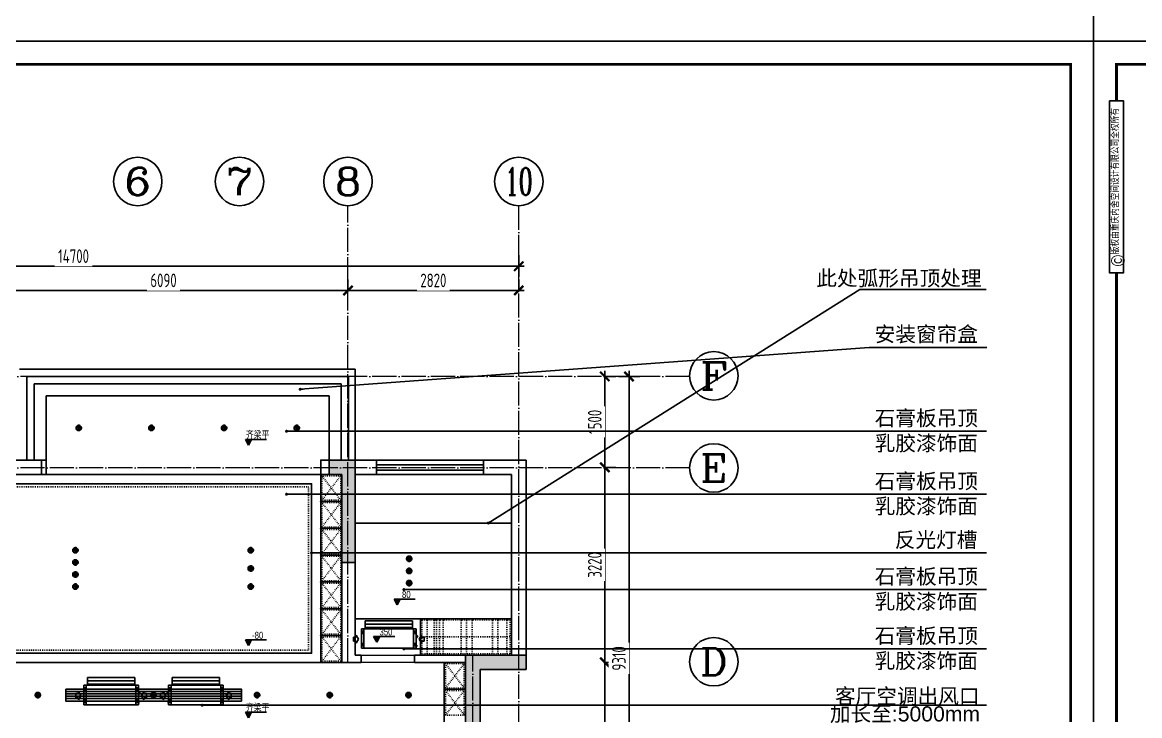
# Model space of a CAD drawing. Header units: inches. Extents: x -50945 to 250244, y -404780 to 18493.
# Drawn here: x 168992 to 187437, y -281059 to -269611 of the extents above; entities that cross this region are included whole.
import ezdxf
from ezdxf.enums import TextEntityAlignment as Align

# ---------------------------------------------------------------- set-up
doc = ezdxf.new("R2010")
doc.units = ezdxf.units.IN
doc.header["$MEASUREMENT"] = 0
doc.linetypes.add('ACAD_ISO03W100', pattern=[30, 12, -18])
doc.linetypes.add('DOTE', pattern=[2.42, 2, -0.2, 0.02, -0.2])
for name, color, linetype in [('15开关布置图-YJ', 2, 'Continuous'), ('AXIS', 1, 'Continuous'), ('AXIS_TEXT', 7, 'Continuous'), ('A图框', 7, 'Continuous'), ('D-ARCHI', 250, 'Continuous'), ('EVH 立面填充', 8, 'Continuous'), ('IBS-003-建筑窗框', 3, 'Continuous'), ('IBS-050-建筑文字标注', 50, 'Continuous'), ('IBS-182-原建筑非承重墙', 150, 'Continuous'), ('IBS-200-原建筑承重墙柱', 200, 'Continuous'), ('IBS-63-原建筑窗', 63, 'Continuous'), ('IDS-040-固定高家具', 40, 'Continuous'), ('IRC-022-天花设备', 22, 'Continuous'), ('IRC-2-天花灯具', 2, 'Continuous'), ('IRC-30-天花轮廓线', 30, 'Continuous'), ('外标注', 50, 'Continuous')]:
    doc.layers.add(name, color=color, linetype=linetype)
for name, color, linetype, lineweight in [('墙体', 9, 'Continuous', 25), ('天棚材质标注', 2, 'Continuous', 5), ('门', 65, 'Continuous', 13)]:
    doc.layers.add(name, color=color, linetype=linetype, lineweight=lineweight)
doc.styles.add('-宋体', font='', dxfattribs={"width": 0.8})
doc.styles.add('04.YBC-外标注3.0', font='', dxfattribs={"width": 0.8, "height": 3})
doc.styles.add('_TCH_AXIS', font='COMPLEX', dxfattribs={"bigfont": 'GBCBIG'})
doc.styles.add('COMPLEX', font='COMPLEX')
doc.styles.add('HBA-DIMT', font='ARCHS.SHX', dxfattribs={"width": 0.8})
doc.styles.get("Standard").update_dxf_attribs({"font": 'Arial.ttf'})
doc.styles.get('-宋体').set_extended_font_data('SimSun')
doc.styles.get('04.YBC-外标注3.0').set_extended_font_data('SimSun')
doc.dimstyles.new('HBA_40', dxfattribs={"dimscale": 50, "dimtxt": 2.5, "dimasz": 0.1, "dimexe": 2, "dimexo": 2.5, "dimgap": 0.6, "dimtad": 1, "dimdec": 0, "dimrnd": 5, "dimzin": 0, "dimtxsty": 'HBA-DIMT', "dimblk": 'HBA_DIMENSION_TICK', "dimblk1": 'HBA_DIMENSION_TICK', "dimblk2": 'HBA_DIMENSION_TICK', "dimcen": 0.125, "dimclrd": 44, "dimclre": 44, "dimclrt": 2, "dimadec": 0, "dimazin": 0, "dimtfac": 1, "dimtdec": 0, "dimtix": 1, "dimtmove": 1, "dimatfit": 3, "dimldrblk": 'HBA_Leader_Dot', "dimfxl": 0, "dimtvp": 1, "dimtfill": 1, "dimtolj": 1, "dimtzin": 0, "dimarcsym": 0})

# ---------------------------------------------------------------- blocks, each defined once
blk = doc.blocks.new('HBA_DIMENSION_TICK')
at = {"color": 0, "linetype": 'ByBlock'}
for p, q in [((-10, 0), (0, 0)), ((0, 0), (10, 0))]:
    blk.add_line(p, q, dxfattribs=at)
at = {"color": 50, "linetype": 'ByBlock'}
blk.add_solid([(-10, -7), (-7, -10), (7, 10), (10, 7)], dxfattribs=at)
blk = doc.blocks.new('*D522')
at = {"layer": 'Defpoints', "color": 0, "transparency": 16777216}
for p in [(178365, -280179), (178607, -280179), (178365, -282969)]:
    blk.add_point(p, dxfattribs=at)
at = {"layer": '外标注', "color": 44, "lineweight": -2, "transparency": 16777216}
for p, q in [((178590, -280179), (178787, -280179)), ((178607, -282960), (178607, -280188)), ((178590, -282969), (178787, -282969))]:
    blk.add_line(p, q, dxfattribs=at)
at = {"layer": '外标注', "color": 44, "lineweight": -2, "transparency": 16777216, "xscale": 9, "yscale": 9, "zscale": 9}
for p, rotation in [((178607, -280179), 90), ((178607, -282969), 270)]:
    blk.add_blockref('HBA_DIMENSION_TICK', p, dxfattribs=dict(at, rotation=rotation))
at = {"layer": '外标注', "color": 2, "transparency": 16777216, "insert": (178441, -281574), "char_height": 225, "attachment_point": 5, "rotation": 90, "style": 'HBA-DIMT', "bg_fill": 3, "box_fill_scale": 1.25, "bg_fill_color": 256, "bg_fill_true_color": 13158600, "bg_fill_transparency": 0}
blk.add_mtext('\\A1;2790', dxfattribs=at)
blk = doc.blocks.new('HBA_Leader_Dot')
at = {"color": 0, "linetype": 'ByBlock'}
blk.add_line((-5, 0), (-10, 0), dxfattribs=at)
at = {"color": 0, "linetype": 'ByBlock', "const_width": 5}
blk.add_lwpolyline([(-2.5, 0, 1), (2.5, 0, 1)], format="xyb", close=True, dxfattribs=at)
blk = doc.blocks.new('*D523')
at = {"layer": 'Defpoints', "color": 0, "transparency": 16777216}
for p in [(178365, -276959), (178607, -276959), (178365, -280179)]:
    blk.add_point(p, dxfattribs=at)
at = {"layer": '外标注', "color": 44, "lineweight": -2, "transparency": 16777216}
for p, q in [((178590, -276959), (178787, -276959)), ((178607, -280170), (178607, -276968)), ((178590, -280179), (178787, -280179))]:
    blk.add_line(p, q, dxfattribs=at)
at = {"layer": '外标注', "color": 44, "lineweight": -2, "transparency": 16777216, "xscale": 9, "yscale": 9, "zscale": 9}
for p, rotation in [((178607, -276959), 90), ((178607, -280179), 270)]:
    blk.add_blockref('HBA_DIMENSION_TICK', p, dxfattribs=dict(at, rotation=rotation))
at = {"layer": '外标注', "color": 2, "transparency": 16777216, "insert": (178441, -278569), "char_height": 225, "attachment_point": 5, "rotation": 90, "style": 'HBA-DIMT', "bg_fill": 3, "box_fill_scale": 1.25, "bg_fill_color": 256, "bg_fill_true_color": 13158600, "bg_fill_transparency": 0}
blk.add_mtext('\\A1;3220', dxfattribs=at)
blk = doc.blocks.new('*D524')
at = {"layer": 'Defpoints', "color": 0, "transparency": 16777216}
for p in [(178365, -275458), (178607, -275458), (178365, -276959)]:
    blk.add_point(p, dxfattribs=at)
at = {"layer": '外标注', "color": 44, "lineweight": -2, "transparency": 16777216}
for p, q in [((178590, -275458), (178787, -275458)), ((178607, -276950), (178607, -275467)), ((178590, -276959), (178787, -276959))]:
    blk.add_line(p, q, dxfattribs=at)
at = {"layer": '外标注', "color": 44, "lineweight": -2, "transparency": 16777216, "xscale": 9, "yscale": 9, "zscale": 9}
for p, rotation in [((178607, -275458), 90), ((178607, -276959), 270)]:
    blk.add_blockref('HBA_DIMENSION_TICK', p, dxfattribs=dict(at, rotation=rotation))
at = {"layer": '外标注', "color": 2, "transparency": 16777216, "insert": (178441, -276208), "char_height": 225, "attachment_point": 5, "rotation": 90, "style": 'HBA-DIMT', "bg_fill": 3, "box_fill_scale": 1.25, "bg_fill_color": 256, "bg_fill_true_color": 13158600, "bg_fill_transparency": 0}
blk.add_mtext('\\A1;1500', dxfattribs=at)
blk = doc.blocks.new('*D525')
at = {"layer": 'Defpoints', "color": 0, "transparency": 16777216}
for p in [(178607, -275458), (179007, -275458), (178607, -284767)]:
    blk.add_point(p, dxfattribs=at)
at = {"layer": '外标注', "color": 44, "lineweight": -2, "transparency": 16777216}
for p, q in [((178832, -275458), (179187, -275458)), ((179007, -284758), (179007, -275467)), ((178832, -284767), (179187, -284767))]:
    blk.add_line(p, q, dxfattribs=at)
at = {"layer": '外标注', "color": 44, "lineweight": -2, "transparency": 16777216, "xscale": 9, "yscale": 9, "zscale": 9}
for p, rotation in [((179007, -275458), 90), ((179007, -284767), 270)]:
    blk.add_blockref('HBA_DIMENSION_TICK', p, dxfattribs=dict(at, rotation=rotation))
at = {"layer": '外标注', "color": 2, "transparency": 16777216, "insert": (178841, -280113), "char_height": 225, "attachment_point": 5, "rotation": 90, "style": 'HBA-DIMT', "bg_fill": 3, "box_fill_scale": 1.25, "bg_fill_color": 256, "bg_fill_true_color": 13158600, "bg_fill_transparency": 0}
blk.add_mtext('\\A1;9310', dxfattribs=at)
blk = doc.blocks.new('*D528')
at = {"layer": 'Defpoints', "color": 0, "transparency": 16777216}
for p in [(174367, -274038), (168277, -274263), (174367, -274263)]:
    blk.add_point(p, dxfattribs=at)
at = {"layer": '外标注', "color": 44, "lineweight": -2, "transparency": 16777216}
for p, q in [((168277, -274038), (168277, -273858)), ((174367, -274038), (174367, -273858)), ((168286, -274038), (174358, -274038))]:
    blk.add_line(p, q, dxfattribs=at)
at = {"layer": '外标注', "color": 44, "lineweight": -2, "transparency": 16777216, "xscale": 9, "yscale": 9, "zscale": 9, "rotation": 180}
blk.add_blockref('HBA_DIMENSION_TICK', (168277, -274038), dxfattribs=at)
at = {"layer": '外标注', "color": 44, "lineweight": -2, "transparency": 16777216, "xscale": 9, "yscale": 9, "zscale": 9}
blk.add_blockref('HBA_DIMENSION_TICK', (174367, -274038), dxfattribs=at)
at = {"layer": '外标注', "color": 2, "transparency": 16777216, "insert": (171322, -273872), "char_height": 225, "attachment_point": 5, "style": 'HBA-DIMT', "bg_fill": 3, "box_fill_scale": 1.25, "bg_fill_color": 256, "bg_fill_true_color": 13158600, "bg_fill_transparency": 0}
blk.add_mtext('\\A1;6090', dxfattribs=at)
blk = doc.blocks.new('*D529')
at = {"layer": 'Defpoints', "color": 0, "transparency": 16777216}
for p in [(177187, -274038), (174367, -274263), (177187, -274263)]:
    blk.add_point(p, dxfattribs=at)
at = {"layer": '外标注', "color": 44, "lineweight": -2, "transparency": 16777216}
for p, q in [((174367, -274038), (174367, -273858)), ((177187, -274038), (177187, -273858)), ((174376, -274038), (177178, -274038))]:
    blk.add_line(p, q, dxfattribs=at)
at = {"layer": '外标注', "color": 44, "lineweight": -2, "transparency": 16777216, "xscale": 9, "yscale": 9, "zscale": 9, "rotation": 180}
blk.add_blockref('HBA_DIMENSION_TICK', (174367, -274038), dxfattribs=at)
at = {"layer": '外标注', "color": 44, "lineweight": -2, "transparency": 16777216, "xscale": 9, "yscale": 9, "zscale": 9}
blk.add_blockref('HBA_DIMENSION_TICK', (177187, -274038), dxfattribs=at)
at = {"layer": '外标注', "color": 2, "transparency": 16777216, "insert": (175777, -273872), "char_height": 225, "attachment_point": 5, "style": 'HBA-DIMT', "bg_fill": 3, "box_fill_scale": 1.25, "bg_fill_color": 256, "bg_fill_true_color": 13158600, "bg_fill_transparency": 0}
blk.add_mtext('\\A1;2820', dxfattribs=at)
blk = doc.blocks.new('*D530')
at = {"layer": 'Defpoints', "color": 0, "transparency": 16777216}
for p in [(177187, -273638), (162487, -274038), (177187, -274038)]:
    blk.add_point(p, dxfattribs=at)
at = {"layer": '外标注', "color": 44, "lineweight": -2, "transparency": 16777216}
for p, q in [((162487, -273813), (162487, -273458)), ((177187, -273813), (177187, -273458)), ((162496, -273638), (177178, -273638))]:
    blk.add_line(p, q, dxfattribs=at)
at = {"layer": '外标注', "color": 44, "lineweight": -2, "transparency": 16777216, "xscale": 9, "yscale": 9, "zscale": 9, "rotation": 180}
blk.add_blockref('HBA_DIMENSION_TICK', (162487, -273638), dxfattribs=at)
at = {"layer": '外标注', "color": 44, "lineweight": -2, "transparency": 16777216, "xscale": 9, "yscale": 9, "zscale": 9}
blk.add_blockref('HBA_DIMENSION_TICK', (177187, -273638), dxfattribs=at)
at = {"layer": '外标注', "color": 2, "transparency": 16777216, "insert": (169837, -273472), "char_height": 225, "attachment_point": 5, "style": 'HBA-DIMT', "bg_fill": 3, "box_fill_scale": 1.25, "bg_fill_color": 256, "bg_fill_true_color": 13158600, "bg_fill_transparency": 0}
blk.add_mtext('\\A1;14700', dxfattribs=at)
blk = doc.blocks.new('_AXISO')
blk.add_circle((0, 0), 0.5)
at = {"layer": 'AXIS_TEXT', "style": 'COMPLEX', "width": 1.041667}
blk.add_attdef('A', text='', height=0.56, dxfattribs=at).set_placement((-0.25, -0.28), (0.25, -0.28), align=Align.FIT)
blk = doc.blocks.new('gegeg')
at = {"layer": 'A图框'}
for points in [[(162587, -39218), (162587, -60008), (133187, -60008), (133187, -39218)], [(133431, -40125), (133643, -40125), (133643, -42755), (133431, -42755)]]:
    blk.add_lwpolyline(points, close=True, dxfattribs=at)
at = {"layer": 'A图框', "const_width": 42}
for points in [[(133537, -40125), (133537, -39568), (162237, -39568), (162237, -57908)], [(133537, -57908), (133537, -42755)]]:
    blk.add_lwpolyline(points, dxfattribs=at)
at = {"layer": 'A图框', "rotation": 90, "style": '04.YBC-外标注3.0'}
for s, insert, char_height, width, attachment_point in [('版权由重庆内舍空间设计有限公司全权所有', (133460, -42471), 105, 2420.6, 1), ('©', (133559, -42567), 210, 191.34, 5)]:
    blk.add_mtext(s, dxfattribs=dict(at, insert=insert, char_height=char_height, width=width, attachment_point=attachment_point))
blk = doc.blocks.new('A$C2C253EB8')
at = {"layer": 'IRC-2-天花灯具', "color": 250}
for p, q in [((0, 55), (110, 55)), ((55, 0), (55, 110))]:
    blk.add_line(p, q, dxfattribs=at)
at = {"layer": 'IRC-2-天花灯具', "color": 2}
blk.add_ellipse((55, 55), major_axis=(44, 0), ratio=1, start_param=1.571461413961594, end_param=7.85464672114118, dxfattribs=at)
at = {"layer": 'IRC-2-天花灯具', "color": 251}
blk.add_ellipse((55, 55), major_axis=(33, 0), ratio=1, start_param=1.570667, end_param=7.853852, dxfattribs=at)
blk = doc.blocks.new('ewrwrewqewer')
at = {"layer": 'IRC-022-天花设备'}
for p, q in [((1808539, 857245), (1808539, 857568)), ((1808539, 857268), (1808539, 857568)), ((1809439, 857568), (1808539, 857568)), ((1808552, 857514), (1808539, 857514)), ((1808552, 857514), (1808552, 857523)), ((1808566, 857493), (1808566, 857523)), ((1808579, 857245), (1808579, 857568)), ((1809399, 857568), (1809399, 857245)), ((1809412, 857493), (1809412, 857523)), ((1809426, 857514), (1809426, 857523)), ((1809426, 857514), (1809439, 857514)), ((1809439, 857568), (1809439, 857245)), ((1809439, 857541), (1809449, 857541)), ((1809439, 857515), (1809449, 857515)), ((1809449, 857541), (1809449, 857515)), ((1808406, 857418), (1808406, 857453)), ((1808406, 857453), (1808448, 857453)), ((1808406, 857383), (1808406, 857418)), ((1808448, 857383), (1808406, 857383)), ((1808448, 857453), (1808448, 857483)), ((1808448, 857483), (1808490, 857418)), ((1808490, 857418), (1808448, 857353)), ((1808448, 857353), (1808448, 857383)), ((1808552, 857501), (1808539, 857501)), ((1808552, 857493), (1808552, 857501)), ((1809426, 857501), (1809439, 857501)), ((1809426, 857493), (1809426, 857501)), ((1809439, 857390), (1809459, 857390)), ((1809439, 857385), (1809459, 857385)), ((1809439, 857365), (1809459, 857365)), ((1809439, 857360), (1809459, 857360)), ((1809459, 857390), (1809459, 857360)), ((1809459, 857390), (1809463, 857386)), ((1809459, 857360), (1809463, 857363)), ((1809463, 857386), (1809463, 857363)), ((1809530, 857483), (1809488, 857418)), ((1809488, 857418), (1809530, 857353)), ((1809530, 857453), (1809530, 857483)), ((1809572, 857453), (1809530, 857453)), ((1809530, 857353), (1809530, 857383)), ((1809530, 857383), (1809572, 857383)), ((1809572, 857418), (1809572, 857453)), ((1809572, 857383), (1809572, 857418)), ((1808552, 857311), (1808539, 857311)), ((1808552, 857298), (1808539, 857298)), ((1809439, 857245), (1808539, 857245)), ((1808552, 857320), (1808552, 857311)), ((1808552, 857298), (1808552, 857290)), ((1808566, 857320), (1808566, 857290)), ((1808599, 857225), (1808599, 857245)), ((1809379, 857225), (1808599, 857225)), ((1808599, 857225), (1808599, 857118)), ((1808599, 857169), (1809379, 857169)), ((1809379, 857225), (1809379, 857245)), ((1809379, 857225), (1809379, 857118)), ((1809412, 857320), (1809412, 857290)), ((1809426, 857320), (1809426, 857311)), ((1809426, 857311), (1809439, 857311)), ((1809426, 857298), (1809439, 857298)), ((1809426, 857298), (1809426, 857290)), ((1809379, 857118), (1808599, 857118))]:
    blk.add_line(p, q, dxfattribs=at)
for centre in [(1808629, 857235), (1808729, 857235), (1808829, 857235), (1808849, 857235), (1808948, 857235), (1809048, 857235), (1809148, 857235), (1809248, 857235), (1809348, 857235)]:
    blk.add_circle(centre, 2.35, dxfattribs=at)
for centre, start, end in [((1808559, 857523), 359.9995, 180), ((1809419, 857523), 0, 180.0005), ((1808559, 857493), 180, 0.0316), ((1808559, 857320), 359.9684, 180), ((1809419, 857493), 179.9684, 0), ((1809419, 857320), 0, 180.0316), ((1808559, 857290), 180, 0.0005), ((1809419, 857290), 179.9995, 0)]:
    blk.add_arc(centre, 6.67, start, end, dxfattribs=at)
blk = doc.blocks.new('A$C61603E42')
at = {"layer": '墙体'}
blk.add_hatch(color=256, dxfattribs=at).paths.add_polyline_path([(85, 0), (171, 157), (0, 157)])
blk.add_line((0, 157), (585, 157), dxfattribs=at)
for points in [[(0, 157), (85, 0)], [(171, 157), (85, 0)]]:
    blk.add_lwpolyline(points, dxfattribs=at)

msp = doc.modelspace()

# ---------------------------------------------------------------- hatches: boundary and pattern name
at = {"layer": 'EVH 立面填充'}
h = msp.add_hatch(color=256, dxfattribs=at)
h.dxf.hatch_style = 1
h.paths.add_polyline_path([(174267.07, -277078.62), (174267.07, -278528.62), (174487.07, -278528.62), (174487.07, -276838.62), (174057.07, -276838.62), (174057.07, -277078.62)])
h = msp.add_hatch(color=256, dxfattribs=at)
h.dxf.hatch_style = 1
h.paths.add_polyline_path([(176547.07, -280298.62), (177307.07, -280298.62), (177307.07, -280058.62), (176307.07, -280058.62), (176307.07, -283088.62), (176547.07, -283088.62)])

# ---------------------------------------------------------------- linework, layer by layer
for p in [(173917.07, -277521.48), (173917.07, -277964.33), (173917.07, -278407.19), (173917.07, -278850.05), (173917.07, -279292.9), (173917.07, -279735.76), (175957.07, -280623.62)]:
    msp.add_point(p)
at = {"layer": 'D-ARCHI', "color": 251, "linetype": 'DOTE', "lineweight": 5, "ltscale": 200}
msp.add_line((176427.07, -287586.95), (176427.07, -280058.62), dxfattribs=at)
at = {"layer": 'IBS-003-建筑窗框', "color": 251, "ltscale": 10}
for p, q in [((174487.07, -275338.38), (168947.07, -275338.38)), ((174487.07, -276838.62), (174487.07, -275338.38)), ((174257.07, -275578.38), (169187.07, -275578.38)), ((169187.07, -275578.38), (169187.07, -276838.62)), ((174257.07, -276838.62), (174257.07, -275578.38)), ((174057.07, -275778.38), (169387.07, -275778.38)), ((169387.07, -275778.38), (169387.07, -276838.62)), ((174057.07, -276838.62), (174057.07, -275778.38)), ((174837.07, -276838.62), (176607.07, -276838.62)), ((176607.07, -277078.62), (174837.07, -277078.62))]:
    msp.add_line(p, q, dxfattribs=at)
at = {"layer": 'IBS-182-原建筑非承重墙'}
for p, q in [((168797.07, -276838.62), (169307.07, -276838.62)), ((169307.07, -277078.62), (169307.07, -276838.62)), ((174487.07, -276838.62), (174837.07, -276838.62)), ((174837.07, -277078.62), (174837.07, -276838.62)), ((177307.07, -276838.62), (176607.07, -276838.62)), ((176607.07, -277078.62), (176607.07, -276838.62)), ((177307.07, -280058.62), (177307.07, -276838.62)), ((169307.07, -277078.62), (168797.07, -277078.62)), ((174837.07, -277078.62), (174487.07, -277078.62)), ((176607.07, -277078.62), (177067.07, -277078.62)), ((177067.07, -280058.62), (177067.07, -277078.62)), ((174267.07, -278528.62), (174267.07, -280178.62)), ((174487.07, -278528.62), (174487.07, -280058.62)), ((174587.07, -280058.62), (174487.07, -280058.62)), ((174587.07, -280178.62), (174587.07, -280058.62)), ((175467.07, -280178.62), (175467.07, -280058.62)), ((176307.07, -280058.62), (175467.07, -280058.62)), ((174587.07, -280178.62), (174267.07, -280178.62)), ((176307.07, -280178.62), (175467.07, -280178.62))]:
    msp.add_line(p, q, dxfattribs=at)
for points in [[(169307.07, -277078.62), (169387.07, -277078.62), (169387.07, -276838.62), (169307.07, -276838.62)], [(173917.07, -277078.62), (174057.07, -277078.62), (174057.07, -276838.62), (173917.07, -276838.62)]]:
    msp.add_lwpolyline(points, close=True, dxfattribs=at)
at = {"layer": 'IBS-200-原建筑承重墙柱', "ltscale": 0.02}
for p, q in [((174057.07, -277078.62), (174057.07, -276838.62)), ((174487.07, -276838.62), (174057.07, -276838.62)), ((174487.07, -278528.62), (174487.07, -276838.62)), ((174267.07, -277078.62), (174057.07, -277078.62)), ((174267.07, -278528.62), (174267.07, -277078.62)), ((174487.07, -278528.62), (174267.07, -278528.62)), ((176307.07, -283088.62), (176307.07, -280058.62)), ((176307.07, -280058.62), (177307.07, -280058.62)), ((177307.07, -280058.62), (177307.07, -280298.62)), ((176547.07, -283088.62), (176547.07, -280298.62)), ((176547.07, -280298.62), (177307.07, -280298.62))]:
    msp.add_line(p, q, dxfattribs=at)
at = {"layer": 'IBS-63-原建筑窗'}
for p, q in [((174377.07, -275458.38), (169067.07, -275458.38)), ((169067.07, -275458.38), (169067.07, -276838.62)), ((174377.07, -276838.62), (174377.07, -275458.38)), ((174837.07, -276918.62), (176607.07, -276918.62)), ((174837.07, -277006.2), (176607.07, -277006.2))]:
    msp.add_line(p, q, dxfattribs=at)
at = {"layer": 'IDS-040-固定高家具'}
for p, q in [((173917.07, -277078.62), (173917.07, -280178.62)), ((173917.07, -277078.62), (174267.07, -277078.62)), ((173917.07, -277521.48), (174267.07, -277521.48)), ((173917.07, -277964.33), (174267.07, -277964.33)), ((173917.07, -278407.19), (174267.07, -278407.19)), ((173917.07, -278850.05), (174267.07, -278850.05)), ((173917.07, -279292.9), (174267.07, -279292.9)), ((177067.07, -279458.62), (175567.07, -279458.62)), ((175567.07, -280058.62), (175567.07, -279458.62)), ((173917.07, -279735.76), (174267.07, -279735.76)), ((173917.07, -280178.62), (174267.07, -280178.62)), ((175957.07, -282848.62), (175957.07, -280178.62)), ((175957.07, -280623.62), (176307.07, -280623.62))]:
    msp.add_line(p, q, dxfattribs=at)
at = {"layer": 'IDS-040-固定高家具', "linetype": 'ACAD_ISO03W100'}
for p, q in [((173937.07, -277501.48), (174247.07, -277098.62)), ((174247.07, -277501.48), (173937.07, -277098.62)), ((173937.07, -277944.33), (174247.07, -277541.48)), ((174247.07, -277944.33), (173937.07, -277541.48)), ((173937.07, -278387.19), (174247.07, -277984.33)), ((174247.07, -278387.19), (173937.07, -277984.33)), ((173937.07, -278830.05), (174247.07, -278427.19)), ((174247.07, -278830.05), (173937.07, -278427.19)), ((173937.07, -279272.9), (174247.07, -278870.05)), ((174247.07, -279272.9), (173937.07, -278870.05)), ((173937.07, -279715.76), (174247.07, -279312.9)), ((174247.07, -279715.76), (173937.07, -279312.9)), ((175676.22, -279478.62), (175676.22, -280038.62)), ((175792.86, -279478.62), (175792.86, -280038.62)), ((175826.55, -279478.62), (175826.55, -280038.62)), ((175880.98, -279478.62), (175880.98, -280038.62)), ((175938.01, -279478.62), (175938.01, -280038.62)), ((176233.49, -279478.62), (176233.49, -280038.62)), ((176321.62, -279478.62), (176321.62, -280038.62)), ((176417.52, -279478.62), (176417.52, -280038.62)), ((176751.88, -279478.62), (176751.88, -280038.62)), ((176840.01, -279478.62), (176840.01, -280038.62)), ((176987.75, -279478.62), (176987.75, -280038.62)), ((173937.07, -280158.62), (174247.07, -279755.76)), ((174247.07, -280158.62), (173937.07, -279755.76)), ((175587.07, -279758.62), (177047.07, -279758.62)), ((175977.07, -280603.62), (176287.07, -280198.62)), ((175977.07, -280198.62), (176287.07, -280603.62)), ((175977.07, -281048.62), (176287.07, -280643.62)), ((175977.07, -280643.62), (176287.07, -281048.62))]:
    msp.add_line(p, q, dxfattribs=at)
for points in [[(173937.07, -277501.48), (174247.07, -277501.48), (174247.07, -277098.62), (173937.07, -277098.62)], [(173937.07, -277944.33), (174247.07, -277944.33), (174247.07, -277541.48), (173937.07, -277541.48)], [(173937.07, -278387.19), (174247.07, -278387.19), (174247.07, -277984.33), (173937.07, -277984.33)], [(173937.07, -278830.05), (174247.07, -278830.05), (174247.07, -278427.19), (173937.07, -278427.19)], [(173937.07, -279272.9), (174247.07, -279272.9), (174247.07, -278870.05), (173937.07, -278870.05)], [(173937.07, -279715.76), (174247.07, -279715.76), (174247.07, -279312.9), (173937.07, -279312.9)], [(175587.07, -280038.62), (177047.07, -280038.62), (177047.07, -279478.62), (175587.07, -279478.62)], [(173937.07, -280158.62), (174247.07, -280158.62), (174247.07, -279755.76), (173937.07, -279755.76)], [(175977.07, -280603.62), (176287.07, -280603.62), (176287.07, -280198.62), (175977.07, -280198.62)], [(175977.07, -281048.62), (176287.07, -281048.62), (176287.07, -280643.62), (175977.07, -280643.62)]]:
    msp.add_lwpolyline(points, close=True, dxfattribs=at)
at = {"layer": 'IRC-022-天花设备'}
for p, q in [((169707.07, -280660.45), (172607.07, -280660.45)), ((169707.07, -280700.45), (172607.07, -280700.45)), ((169707.07, -280736.79), (172607.07, -280736.79)), ((169707.07, -280776.79), (172607.07, -280776.79))]:
    msp.add_line(p, q, dxfattribs=at)
msp.add_lwpolyline([(169707.07, -280618.62), (172607.07, -280618.62), (172607.07, -280818.62), (169707.07, -280818.62)], close=True, dxfattribs=at)
at = {"layer": 'IRC-2-天花灯具', "linetype": 'ACAD_ISO03W100'}
msp.add_lwpolyline([(168747.07, -279978.62), (173717.07, -279978.62), (173717.07, -277278.62), (168747.07, -277278.62)], close=True, dxfattribs=at)
at = {"layer": 'IRC-30-天花轮廓线'}
for p, q in [((169307.07, -277078.62), (173917.07, -277078.62)), ((177067.07, -277878.62), (174487.07, -277878.62)), ((177067.07, -279458.62), (174487.07, -279458.62)), ((168547.07, -280178.62), (173917.07, -280178.62))]:
    msp.add_line(p, q, dxfattribs=at)
msp.add_lwpolyline([(168697.07, -280028.62), (173767.07, -280028.62), (173767.07, -277228.62), (168697.07, -277228.62)], close=True, dxfattribs=at)
at = {"layer": '门', "color": 8, "lineweight": 5}
msp.add_lwpolyline([(174587.07, -280058.62), (175467.07, -280058.62), (175467.07, -280178.62), (174587.07, -280178.62)], close=True, dxfattribs=at)

# ---------------------------------------------------------------- block references
at = {"layer": '15开关布置图-YJ', "color": 2}
for p, xscale, yscale, zscale in [((10904.86, -205050.97), 1.081083904073584, 1.081083904073584, 1.081083904073584), ((42688.73, -205050.97), 1.081083904073584, 1.081083904073584, 1.081083904073584), ((42688.17, -227526.41), 1.081091401797356, 1.081091401797356, 1.081091401797356)]:
    msp.add_blockref('gegeg', p, dxfattribs=dict(at, xscale=xscale, yscale=yscale, zscale=zscale))
at = {"layer": 'AXIS'}
ref = msp.add_blockref('_AXISO', (170896.77, -272238.38), dxfattribs=dict(at, xscale=800, yscale=800, zscale=800))
ref.add_attrib('A', '6', dxfattribs={"layer": 'AXIS_TEXT', "height": 452.55, "style": '_TCH_AXIS', "width": 1.5}).set_placement((170670.49, -272464.65), (171123.04, -272464.65), align=Align.FIT)
ref = msp.add_blockref('_AXISO', (172576.77, -272238.38), dxfattribs=dict(at, xscale=800, yscale=800, zscale=800))
ref.add_attrib('A', '7', dxfattribs={"layer": 'AXIS_TEXT', "height": 452.55, "style": '_TCH_AXIS', "width": 1.5}).set_placement((172350.49, -272464.65), (172803.04, -272464.65), align=Align.FIT)
ref = msp.add_blockref('_AXISO', (174367.07, -272238.38), dxfattribs=dict(at, xscale=800, yscale=800, zscale=800))
ref.add_attrib('A', '8', dxfattribs={"layer": 'AXIS_TEXT', "height": 452.55, "style": '_TCH_AXIS', "width": 1.5}).set_placement((174140.79, -272464.65), (174593.34, -272464.65), align=Align.FIT)
ref = msp.add_blockref('_AXISO', (177187.07, -272238.38), dxfattribs=dict(at, xscale=800, yscale=800, zscale=800))
ref.add_attrib('A', '10', dxfattribs={"layer": 'AXIS_TEXT', "height": 452.548, "style": '_TCH_AXIS', "width": 0.724138}).set_placement((176960.79, -272464.65), (177413.34, -272464.65), align=Align.FIT)
ref = msp.add_blockref('_AXISO', (180407.07, -275448.38), dxfattribs=dict(at, xscale=800, yscale=800, zscale=800))
ref.add_attrib('A', 'F', dxfattribs={"layer": 'AXIS_TEXT', "height": 452.55, "style": '_TCH_AXIS', "width": 1.3125}).set_placement((180180.79, -275674.65), (180633.34, -275674.65), align=Align.FIT)
ref = msp.add_blockref('_AXISO', (180407.07, -276968.62), dxfattribs=dict(at, xscale=800, yscale=800, zscale=800))
ref.add_attrib('A', 'E', dxfattribs={"layer": 'AXIS_TEXT', "height": 452.55, "style": '_TCH_AXIS', "width": 1.3125}).set_placement((180180.79, -277194.89), (180633.34, -277194.89), align=Align.FIT)
ref = msp.add_blockref('_AXISO', (180407.07, -280168.39), dxfattribs=dict(at, xscale=800, yscale=800, zscale=800))
ref.add_attrib('A', 'D', dxfattribs={"layer": 'AXIS_TEXT', "height": 452.55, "style": '_TCH_AXIS', "width": 1.235294}).set_placement((180180.79, -280394.66), (180633.34, -280394.66), align=Align.FIT)
at = {"layer": 'IBS-050-建筑文字标注', "color": 160, "linetype": 'ByBlock', "xscale": 0.6, "yscale": 0.6, "zscale": 0.6}
for p in [(172673.23, -276592.35), (175127.38, -279227.64), (172673.23, -279902.04), (174791.15, -279845.29), (172673.23, -281095.36)]:
    msp.add_blockref('A$C61603E42', p, dxfattribs=at)
at = {"layer": 'IRC-022-天花设备', "color": 250, "xscale": -1, "rotation": 180}
msp.add_blockref('ewrwrewqewer', (-1633947.5, 577622.52), dxfattribs=at)
at = {"layer": 'IRC-022-天花设备', "xscale": -1, "rotation": 180}
msp.add_blockref('ewrwrewqewer', (-1638531.86, 576687.68), dxfattribs=at)
at = {"layer": 'IRC-022-天花设备', "rotation": 180}
msp.add_blockref('ewrwrewqewer', (1980845.99, 576687.68), dxfattribs=at)
at = {"layer": 'IRC-2-天花灯具', "rotation": 180}
for p in [(169977.07, -276253.5), (171177.07, -276253.5), (172377.07, -276253.5), (173577.07, -276253.5), (169923.34, -278273.62), (172817.07, -278273.62, 0), (169923.34, -278473.62), (175432.32, -278413.46), (169923.34, -278673.62), (172817.07, -278573.62, 0), (175432.32, -278613.46), (169923.34, -278873.62), (172817.07, -278873.62, 0), (175432.32, -278813.46), (171212.07, -280663.62), (172921.92, -280663.62), (174121.92, -280663.62), (175421.92, -280663.62)]:
    msp.add_blockref('A$C2C253EB8', p, dxfattribs=at)
at = {"layer": 'IRC-2-天花灯具', "xscale": -1, "rotation": 180}
msp.add_blockref('A$C2C253EB8', (169192.22, -280663.62), dxfattribs=at)

# ---------------------------------------------------------------- texts
at = {"layer": '15开关布置图-YJ', "color": 241}
for s, p in [('此处弧形吊顶处理', (182098.5, -273961.24)), ('安装窗帘盒', (183062.48, -274884.54)), ('石膏板吊顶', (183062.48, -276270.81)), ('乳胶漆饰面', (183062.48, -276685.03)), ('石膏板吊顶', (183062.48, -277311.09)), ('乳胶漆饰面', (183062.48, -277725.31)), ('反光灯槽', (183394, -278279.63)), ('石膏板吊顶', (183062.48, -278885.11)), ('乳胶漆饰面', (183062.48, -279299.33)), ('石膏板吊顶', (183062.48, -279864.44)), ('乳胶漆饰面', (183062.48, -280278.66)), ('客厅空调出风口', (182407, -280860.27)), ('加长至:5000mm', (182323.45, -281154.23))]:
    msp.add_text(s, height=250, dxfattribs=at).set_placement(p)
at = {"layer": 'IBS-050-建筑文字标注', "linetype": 'ByBlock', "char_height": 115, "width": 1928.1715, "attachment_point": 5, "style": '-宋体'}
for s, insert in [('{\\fArial Unicode MS|b0|i0|c134|p0;齐梁平}', (172876.61, -276422.95)), ('{\\fArial Unicode MS|b0|i0|c0|p0;80}', (175330.76, -279058.24)), ('{\\fArial Unicode MS|b0|i0|c0|p0;350}', (174994.54, -279675.89)), ('{\\fArial Unicode MS|b0|i0|c0|p0;-80}', (172876.61, -279732.63)), ('{\\fArial Unicode MS|b0|i0|c134|p0;齐梁平}', (172876.61, -280925.96))]:
    msp.add_mtext(s, dxfattribs=dict(at, insert=insert))

# ---------------------------------------------------------------- dimensions: what is measured, and where the dimension line sits
at = {"layer": '外标注'}
dim = msp.add_linear_dim(base=(174367.07, -274038.38), p1=(168277.07, -274262.96), p2=(174367.07, -274262.96), dimstyle='HBA_40', override={"dimscale": 90, "dimfxl": 200, "dimfxlon": 1}, dxfattribs=at)
dim.commit()
dim.dimension.update_dxf_attribs({"geometry": '*D528', "text_midpoint": (171322.07, -273871.88)})
dim = msp.add_linear_dim(base=(178607.07, -280178.62), p1=(178365.29, -282968.62), p2=(178365.29, -280178.62), angle=270, dimstyle='HBA_40', override={"dimscale": 90, "dimfxl": 200, "dimfxlon": 1}, dxfattribs=at)
dim.commit()
dim.dimension.update_dxf_attribs({"geometry": '*D522', "text_midpoint": (178440.57, -281573.62)})

# ---------------------------------------------------------------- next in the draw order: dimensions: what is measured, and where the dimension line sits
dim = msp.add_linear_dim(base=(177187.07, -274038.38), p1=(174367.07, -274262.96), p2=(177187.07, -274262.96), dimstyle='HBA_40', override={"dimscale": 90, "dimfxl": 200, "dimfxlon": 1}, dxfattribs=at)
dim.commit()
dim.dimension.update_dxf_attribs({"geometry": '*D529', "text_midpoint": (175777.07, -273871.88)})
dim = msp.add_linear_dim(base=(178607.07, -276958.62), p1=(178365.29, -280178.62), p2=(178365.29, -276958.62), angle=270, dimstyle='HBA_40', override={"dimscale": 90, "dimfxl": 200, "dimfxlon": 1}, dxfattribs=at)
dim.commit()
dim.dimension.update_dxf_attribs({"geometry": '*D523', "text_midpoint": (178440.57, -278568.62)})

# ---------------------------------------------------------------- next in the draw order: dimensions: what is measured, and where the dimension line sits
dim = msp.add_linear_dim(base=(177187.07, -273638.38), p1=(162487.07, -274038.38), p2=(177187.07, -274038.38), dimstyle='HBA_40', override={"dimscale": 90, "dimfxl": 200, "dimfxlon": 1}, dxfattribs=at)
dim.commit()
dim.dimension.update_dxf_attribs({"geometry": '*D530', "text_midpoint": (169837.07, -273471.88)})
dim = msp.add_linear_dim(base=(178607.07, -275458.38), p1=(178365.29, -276958.62), p2=(178365.29, -275458.38), angle=270, dimstyle='HBA_40', override={"dimscale": 90, "dimfxl": 200, "dimfxlon": 1}, dxfattribs=at)
dim.commit()
dim.dimension.update_dxf_attribs({"geometry": '*D524', "text_midpoint": (178440.57, -276208.5)})

# ---------------------------------------------------------------- next in the draw order: linework, layer by layer
at = {"layer": 'D-ARCHI', "color": 251, "linetype": 'DOTE', "lineweight": 5, "ltscale": 200}
for p, q in [((174367.07, -280178.62), (174367.07, -272638.38)), ((177187.07, -286586.95), (177187.07, -272638.38))]:
    msp.add_line(p, q, dxfattribs=at)

# ---------------------------------------------------------------- next in the draw order: dimensions: what is measured, and where the dimension line sits
at = {"layer": '外标注'}
dim = msp.add_linear_dim(base=(179007.07, -275458.38), p1=(178607.07, -284766.95), p2=(178607.07, -275458.38), angle=90, dimstyle='HBA_40', override={"dimscale": 90, "dimfxl": 200, "dimfxlon": 1}, dxfattribs=at)
dim.commit()
dim.dimension.update_dxf_attribs({"geometry": '*D525', "text_midpoint": (178840.57, -280112.66)})

# ---------------------------------------------------------------- next in the draw order: linework, layer by layer
at = {"layer": 'D-ARCHI', "color": 251, "linetype": 'DOTE', "lineweight": 5, "ltscale": 200}
for p, q in [((180007.07, -275458.38), (159679.81, -275458.38)), ((180007.07, -276968.62), (159667.07, -276968.62))]:
    msp.add_line(p, q, dxfattribs=at)

# ---------------------------------------------------------------- next in the draw order: block references
at = {"layer": '15开关布置图-YJ', "color": 2, "xscale": 1.081091401797356, "yscale": 1.081091401797356, "zscale": 1.081091401797356}
msp.add_blockref('gegeg', (10904.09, -227526.41), dxfattribs=at)

# ---------------------------------------------------------------- next in the draw order: leaders
at = {"layer": '天棚材质标注', "color": 6}
for points in [[(176684.22, -277878.62), (182818.63, -274022.52), (184904.49, -274022.52)], [(173578.79, -275670.33), (182973.09, -274979.81), (184912.85, -274979.81)], [(173354.19, -276363.04), (184910.1, -276363.04)], [(173354.19, -277403.32), (184910.1, -277403.32)], [(173767.07, -278371.86), (184910.1, -278371.86)], [(175291.37, -278977.34), (184910.1, -278977.34)], [(175291.37, -279956.67), (184910.1, -279956.67)], [(171959.96, -280886.57), (184910.1, -280886.57)]]:
    msp.add_leader(points, dimstyle='HBA_40', override={"dimgap": 0.6, "dimtad": 0}, dxfattribs=at)

doc.saveas('drawing.dxf')
